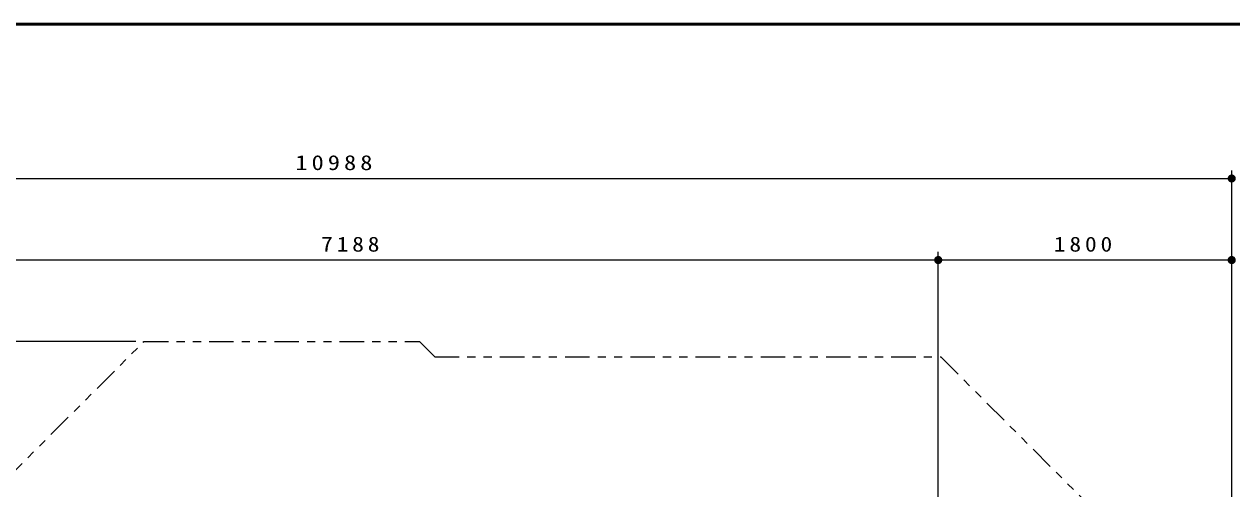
# Model space of a CAD drawing. Units: millimetres on the paper, scale 1:50. Extents: x -385 to 0, y -594 to 267.
# Drawn here: x -281.9 to -133.8, y 210 to 267 of the extents above; entities that cross this region are included whole.
import ezdxf

# ---------------------------------------------------------------- set-up
doc = ezdxf.new("R2010")
doc.units = ezdxf.units.MM
doc.linetypes.add('USER3', pattern=[8, 3, -1, 1, -1, 1, -1])
doc.layers.add('1_50', color=2, linetype='Continuous', lineweight=25)
doc.layers.add('NAKAMURA図枠', color=7, linetype='Continuous', lineweight=13)
doc.styles.add('ＭＳ ゴシック', font='')
doc.styles.get('ＭＳ ゴシック').set_extended_font_data('MS Gothic')

# ---------------------------------------------------------------- blocks, each defined once
blk = doc.blocks.new('filled_dot')
at = {"color": 0, "linetype": 'Continuous', "lineweight": -2, "const_width": 1.25}
blk.add_lwpolyline([(-0.625, 0, 1), (0.625, 0, 1)], format="xyb", close=True, dxfattribs=at)

msp = doc.modelspace()

# ---------------------------------------------------------------- linework, layer by layer
at = {"layer": '1_50', "color": 7, "lineweight": 13}
for p, q in [((-133.784, 239.071), (-133.784, 249.071)), ((-353.55, 248.071), (-133.784, 248.071)), ((-169.784, 175.804), (-169.784, 239.071)), ((-133.784, 191.505), (-133.784, 239.071)), ((-169.784, 238.071), (-313.55, 238.071)), ((-133.784, 238.071), (-169.784, 238.071)), ((-268.207, 228.071), (-364.55, 228.071))]:
    msp.add_line(p, q, dxfattribs=at)
at = {"layer": '1_50', "linetype": 'USER3'}
for p, q in [((-284.275, 211.003), (-267.207, 228.071)), ((-267.207, 228.071), (-233.431, 228.071)), ((-231.55, 226.19), (-233.431, 228.071)), ((-231.55, 226.19), (-169.469, 226.19)), ((-169.469, 226.19), (-133.784, 190.505))]:
    msp.add_line(p, q, dxfattribs=at)
at = {"layer": 'NAKAMURA図枠', "lineweight": 50}
msp.add_line((0, 267), (-385, 267), dxfattribs=at)

# ---------------------------------------------------------------- block references
at = {"layer": '1_50', "color": 7, "lineweight": 13, "xscale": 0.4, "yscale": 0.4, "rotation": 180}
for p in [(-133.784, 248.071), (-169.784, 238.071), (-133.784, 238.071)]:
    msp.add_blockref('filled_dot', p, dxfattribs=at)
at = {"layer": '1_50', "color": 7, "lineweight": 13, "xscale": 0.4, "yscale": 0.4}
msp.add_blockref('filled_dot', (-169.784, 238.071), dxfattribs=at)

# ---------------------------------------------------------------- texts
at = {"layer": '1_50', "color": 7, "char_height": 1.833, "attachment_point": 8, "style": 'ＭＳ ゴシック'}
for s, insert in [('\\T1.33;\\W1.2;10988', (-243.667, 249.071)), ('\\T1.33;\\W1.15;7188', (-241.667, 239.071)), ('\\T1.33;\\W1.15;1800', (-151.784, 239.071))]:
    msp.add_mtext(s, dxfattribs=dict(at, insert=insert))

doc.saveas('drawing.dxf')
